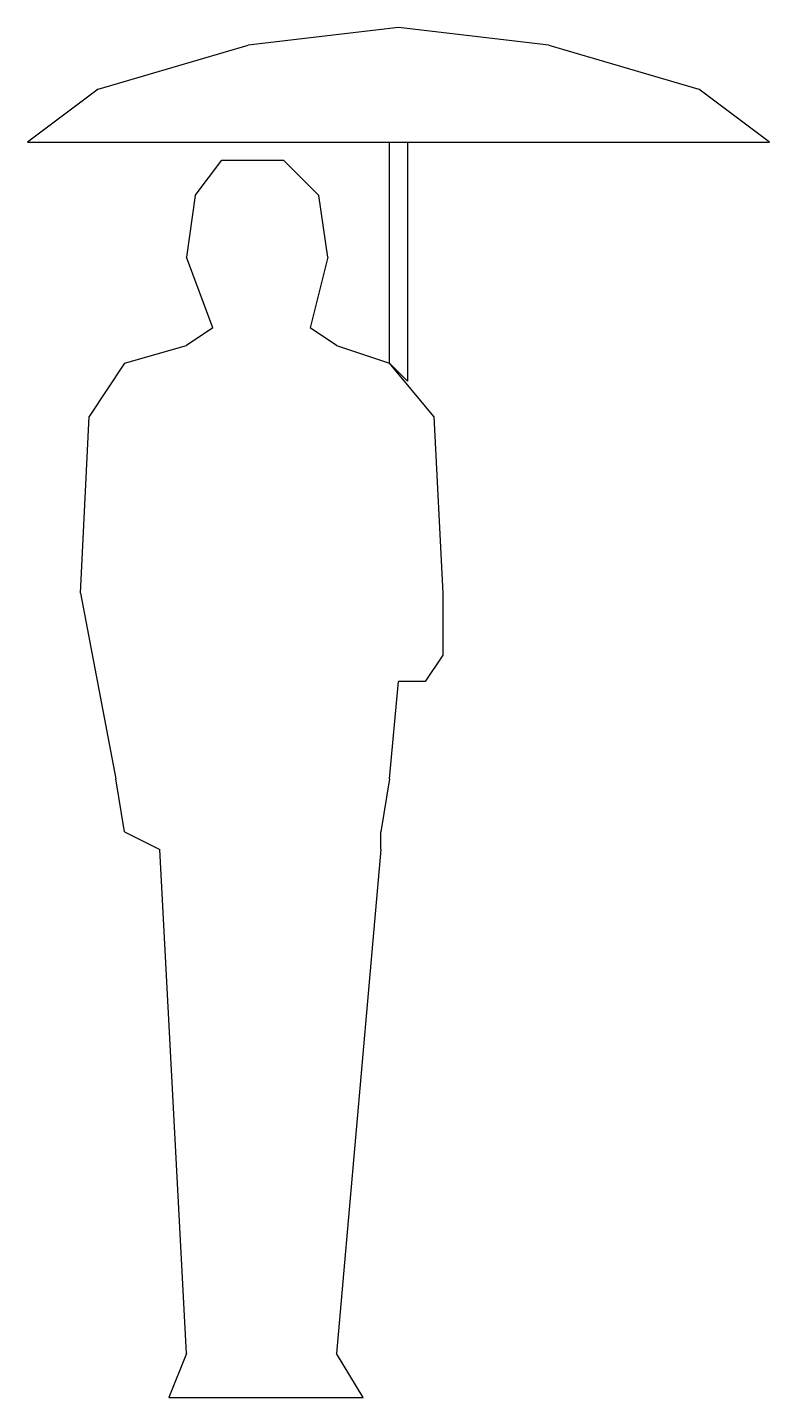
# Model space of a CAD drawing. Extents: x -0.69 to 1.45, y 0 to 3.94.
import ezdxf

# ---------------------------------------------------------------- set-up
doc = ezdxf.new("R2010")
doc.units = 0
doc.layers.get('0').update_dxf_attribs({"linetype": 'CONTINUOUS'})

msp = doc.modelspace()

# ---------------------------------------------------------------- linework, layer by layer
at = {"color": 0, "linetype": 'BYBLOCK'}
for points, invisible_edges in [([(0.381, 3.937), (-0.0508, 3.8862), (0.8128, 3.8862)], 2), ([(-0.0508, 3.8862), (0.8128, 3.8862), (1.2446, 3.7592), (-0.4826, 3.7592)], 5), ([(1.2446, 3.7592), (-0.4826, 3.7592), (-0.6858, 3.6068), (1.4478, 3.6068)], 1), ([(-0.127, 3.556), (0.0508, 3.556), (0.1524, 3.4544), (-0.2032, 3.4544)], 4), ([(0.1524, 3.4544), (-0.2032, 3.4544), (-0.2286, 3.2766), (0.1778, 3.2766)], 5), ([(-0.2286, 3.2766), (0.1778, 3.2766), (0.127, 3.0734), (-0.1524, 3.0734)], 5), ([(0.127, 3.0734), (-0.1524, 3.0734), (-0.2286, 3.0226), (0.2032, 3.0226)], 5), ([(-0.2286, 3.0226), (0.2032, 3.0226), (0.3556, 2.9718), (-0.4064, 2.9718)], 5), ([(0.3556, 2.9718), (-0.4064, 2.9718), (-0.508, 2.8194), (0.4826, 2.8194)], 5), ([(-0.508, 2.8194), (0.4826, 2.8194), (0.508, 2.3114), (-0.5334, 2.3114)], 5), ([(0.381, 2.0574), (-0.5334, 2.3114), (-0.4318, 1.778), (0.3556, 1.778)], 5), ([(-0.5334, 2.3114), (0.508, 2.3114), (0.508, 2.1336), (-0.5334, 2.3114)], 5), ([(-0.5334, 2.3114), (0.508, 2.1336), (0.4572, 2.0574), (0.381, 2.0574)], 9), ([(-0.4318, 1.778), (0.3556, 1.778), (0.3302, 1.6256), (-0.4064, 1.6256)], 5), ([(0.3302, 1.6256), (-0.4064, 1.6256), (-0.3048, 1.5748), (0.3302, 1.5748)], 5), ([(-0.3048, 1.5748), (0.3302, 1.5748), (0.2032, 0.127), (-0.2286, 0.127)], 5), ([(0.2032, 0.127), (-0.2286, 0.127), (-0.2794, 0), (0.2794, 0)], 1)]:
    msp.add_3dface(points, dxfattribs=dict(at, invisible_edges=invisible_edges))
msp.add_3dface([(0.3556, 3.6068), (0.4064, 3.6068), (0.4064, 2.921), (0.3556, 2.9718)], dxfattribs=at)

doc.saveas('drawing.dxf')
